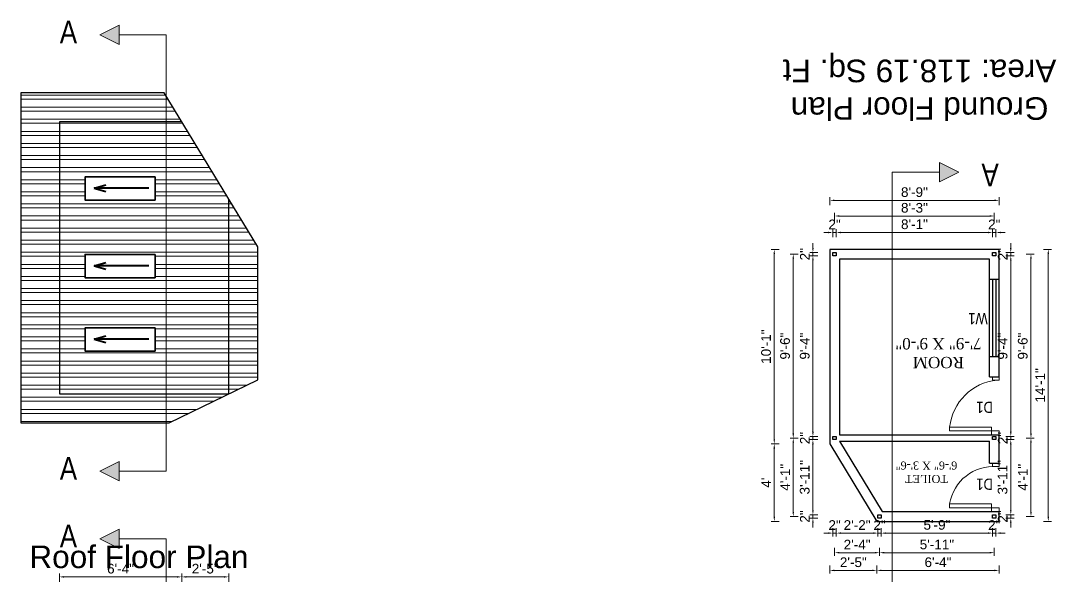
# Model space of a CAD drawing. Header units: inches. Extents: x 367408 to 422529, y -59171 to -41521.
# Drawn here: x 382763 to 383405, y -56038 to -55694 of the extents above; entities that cross this region are included whole.
import ezdxf

# ---------------------------------------------------------------- set-up
doc = ezdxf.new("R2010")
doc.units = ezdxf.units.IN
doc.header["$LTSCALE"] = 2
doc.header["$MEASUREMENT"] = 0
doc.header["$PDMODE"] = 34
doc.layers.get('0').update_dxf_attribs({"linetype": 'CONTINUOUS'})
doc.layers.get('DEFPOINTS').update_dxf_attribs({"color": 141, "linetype": 'CONTINUOUS'})
for name, color, linetype, lineweight in [('DIM_LINE', 173, 'CONTINUOUS', 20), ('dimension', 160, 'CONTINUOUS', 15), ('door', 20, 'CONTINUOUS', 35), ('OUTLINE', 1, 'CONTINUOUS', 25), ('steps', 253, 'CONTINUOUS', 20), ('WALL - A', 1, 'CONTINUOUS', 40)]:
    doc.layers.add(name, color=color, linetype=linetype, lineweight=lineweight)
doc.styles.add('Lettring Text', font='arial.ttf')
doc.styles.get("Standard").update_dxf_attribs({"font": 'ARIALN.TTF'})
doc.dimstyles.new('Copy of Standard', dxfattribs={"dimtxt": 6, "dimasz": 2.875, "dimexe": 2, "dimexo": 4, "dimgap": 2, "dimtad": 1, "dimdec": 0, "dimrnd": 1, "dimzin": 0, "dimdsep": 46, "dimlunit": 4, "dimtxsty": 'Lettring Text', "dimcen": 0.1, "dimclrd": 7, "dimclre": 7, "dimclrt": 7, "dimazin": 0, "dimtfac": 0.645, "dimtdec": 0, "dimtmove": 1, "dimatfit": 0, "dimfxl": 3, "dimfxlon": 1, "dimtfillclr": 256, "dimtolj": 1, "dimtzin": 0, "dimlwd": -1, "dimlwe": -1, "dimarcsym": 2})
pattern_1 = [(180, (618.525, 312.786), (-4e-16, -7.5), []), (180, (616.025, 315.286), (-4e-16, -7.5), [])]

# ---------------------------------------------------------------- blocks, each defined once
blk = doc.blocks.new('*D859')
at = {"layer": 'DEFPOINTS', "color": 0, "ltscale": 0.5, "transparency": 16777216}
for p in [(382786.7, -56038.65), (382786.7, -56069.13), (382862.51, -56069.13)]:
    blk.add_point(p, dxfattribs=at)
at = {"layer": 'steps', "color": 7, "ltscale": 0.5, "transparency": 16777216}
for p, q in [((382786.7, -56041.65), (382786.7, -56036.65)), ((382859.63, -56038.65), (382789.58, -56038.65)), ((382862.51, -56041.65), (382862.51, -56036.65))]:
    blk.add_line(p, q, dxfattribs=at)
for points in [[(382789.58, -56038.17), (382789.58, -56039.13), (382786.7, -56038.65)], [(382859.63, -56038.17), (382859.63, -56039.13), (382862.51, -56038.65)]]:
    blk.add_solid(points, dxfattribs=at)
at = {"layer": 'steps', "color": 7, "ltscale": 0.5, "transparency": 16777216, "insert": (382824.6, -56033.59), "char_height": 6, "attachment_point": 5, "style": 'Lettring Text'}
blk.add_mtext('\\A1;6\'-4"', dxfattribs=at)
blk = doc.blocks.new('*D847')
at = {"layer": 'DEFPOINTS', "color": 0, "ltscale": 0.5, "transparency": 16777216}
for p in [(382891.7, -56038.65), (382862.51, -56069.13), (382891.7, -56117.13)]:
    blk.add_point(p, dxfattribs=at)
at = {"layer": 'steps', "color": 7, "ltscale": 0.5, "transparency": 16777216}
for p, q in [((382862.51, -56041.65), (382862.51, -56036.65)), ((382865.38, -56038.65), (382888.83, -56038.65)), ((382891.7, -56041.65), (382891.7, -56036.65))]:
    blk.add_line(p, q, dxfattribs=at)
for points in [[(382865.38, -56038.17), (382865.38, -56039.13), (382862.51, -56038.65)], [(382888.83, -56038.17), (382888.83, -56039.13), (382891.7, -56038.65)]]:
    blk.add_solid(points, dxfattribs=at)
at = {"layer": 'steps', "color": 7, "ltscale": 0.5, "transparency": 16777216, "insert": (382877.1, -56033.59), "char_height": 6, "attachment_point": 5, "style": 'Lettring Text'}
blk.add_mtext('\\A1;2\'-5"', dxfattribs=at)
blk = doc.blocks.new('*D877')
at = {"layer": 'DEFPOINTS', "color": 0, "ltscale": 0.5, "transparency": 16777216}
for p in [(383365.34, -56002.18), (383367.34, -56002.18), (383365.34, -56011.49)]:
    blk.add_point(p, dxfattribs=at)
at = {"layer": 'steps', "color": 7, "ltscale": 0.5, "transparency": 16777216}
for p, q in [((383365.34, -56008.49), (383365.34, -56013.49)), ((383367.34, -56008.49), (383367.34, -56013.49)), ((383362.46, -56011.49), (383359.59, -56011.49)), ((383367.34, -56011.49), (383365.34, -56011.49)), ((383370.21, -56011.49), (383373.09, -56011.49))]:
    blk.add_line(p, q, dxfattribs=at)
for points in [[(383362.46, -56011.01), (383362.46, -56011.97), (383365.34, -56011.49)], [(383370.21, -56011.01), (383370.21, -56011.97), (383367.34, -56011.49)]]:
    blk.add_solid(points, dxfattribs=at)
at = {"layer": 'steps', "color": 7, "ltscale": 0.5, "transparency": 16777216, "insert": (383366.34, -56006.48), "char_height": 6, "attachment_point": 5, "style": 'Lettring Text'}
blk.add_mtext('\\A1;2"', dxfattribs=at)
blk = doc.blocks.new('*D878')
at = {"layer": 'DEFPOINTS', "color": 0, "ltscale": 0.5, "transparency": 16777216}
for p in [(383296.22, -56002.18), (383365.34, -56002.18), (383296.22, -56011.49)]:
    blk.add_point(p, dxfattribs=at)
at = {"layer": 'steps', "color": 7, "ltscale": 0.5, "transparency": 16777216}
for p, q in [((383296.22, -56008.49), (383296.22, -56013.49)), ((383365.34, -56008.49), (383365.34, -56013.49)), ((383362.46, -56011.49), (383299.09, -56011.49))]:
    blk.add_line(p, q, dxfattribs=at)
for points in [[(383299.09, -56011.01), (383299.09, -56011.97), (383296.22, -56011.49)], [(383362.46, -56011.01), (383362.46, -56011.97), (383365.34, -56011.49)]]:
    blk.add_solid(points, dxfattribs=at)
at = {"layer": 'steps', "color": 7, "ltscale": 0.5, "transparency": 16777216, "insert": (383330.78, -56006.42), "char_height": 6, "attachment_point": 5, "style": 'Lettring Text'}
blk.add_mtext('\\A1;5\'-9"', dxfattribs=at)
blk = doc.blocks.new('*D879')
at = {"layer": 'DEFPOINTS', "color": 0, "ltscale": 0.5, "transparency": 16777216}
for p in [(383294.22, -56002.18), (383296.22, -56002.18), (383294.22, -56011.49)]:
    blk.add_point(p, dxfattribs=at)
at = {"layer": 'steps', "color": 7, "ltscale": 0.5, "transparency": 16777216}
for p, q in [((383294.22, -56008.49), (383294.22, -56013.49)), ((383296.22, -56008.49), (383296.22, -56013.49)), ((383291.34, -56011.49), (383288.47, -56011.49)), ((383296.22, -56011.49), (383294.22, -56011.49)), ((383299.09, -56011.49), (383301.97, -56011.49))]:
    blk.add_line(p, q, dxfattribs=at)
for points in [[(383291.34, -56011.01), (383291.34, -56011.97), (383294.22, -56011.49)], [(383299.09, -56011.01), (383299.09, -56011.97), (383296.22, -56011.49)]]:
    blk.add_solid(points, dxfattribs=at)
at = {"layer": 'steps', "color": 7, "ltscale": 0.5, "transparency": 16777216, "insert": (383295.22, -56006.48), "char_height": 6, "attachment_point": 5, "style": 'Lettring Text'}
blk.add_mtext('\\A1;2"', dxfattribs=at)
blk = doc.blocks.new('*D880')
at = {"layer": 'DEFPOINTS', "color": 0, "ltscale": 0.5, "transparency": 16777216}
for p in [(383295.22, -56001.18), (383366.34, -56001.18), (383295.22, -56023.63)]:
    blk.add_point(p, dxfattribs=at)
at = {"layer": 'steps', "color": 7, "ltscale": 0.5, "transparency": 16777216}
for p, q in [((383295.22, -56020.63), (383295.22, -56025.63)), ((383366.34, -56020.63), (383366.34, -56025.63)), ((383363.46, -56023.63), (383298.09, -56023.63))]:
    blk.add_line(p, q, dxfattribs=at)
for points in [[(383298.09, -56023.15), (383298.09, -56024.11), (383295.22, -56023.63)], [(383363.46, -56023.15), (383363.46, -56024.11), (383366.34, -56023.63)]]:
    blk.add_solid(points, dxfattribs=at)
at = {"layer": 'steps', "color": 7, "ltscale": 0.5, "transparency": 16777216, "insert": (383330.78, -56018.57), "char_height": 6, "attachment_point": 5, "style": 'Lettring Text'}
blk.add_mtext('\\A1;5\'-11"', dxfattribs=at)
blk = doc.blocks.new('*D881')
at = {"layer": 'DEFPOINTS', "color": 0, "ltscale": 0.5, "transparency": 16777216}
for p in [(383293.53, -56004.18), (383369.34, -56004.18), (383369.34, -56034.65)]:
    blk.add_point(p, dxfattribs=at)
at = {"layer": 'steps', "color": 7, "ltscale": 0.5, "transparency": 16777216}
for p, q in [((383293.53, -56031.65), (383293.53, -56036.65)), ((383296.41, -56034.65), (383366.46, -56034.65)), ((383369.34, -56031.65), (383369.34, -56036.65))]:
    blk.add_line(p, q, dxfattribs=at)
for points in [[(383296.41, -56034.17), (383296.41, -56035.13), (383293.53, -56034.65)], [(383366.46, -56034.17), (383366.46, -56035.13), (383369.34, -56034.65)]]:
    blk.add_solid(points, dxfattribs=at)
at = {"layer": 'steps', "color": 7, "ltscale": 0.5, "transparency": 16777216, "insert": (383331.43, -56029.59), "char_height": 6, "attachment_point": 5, "style": 'Lettring Text'}
blk.add_mtext('\\A1;6\'-4"', dxfattribs=at)
blk = doc.blocks.new('*D882')
at = {"layer": 'DEFPOINTS', "color": 0, "ltscale": 0.5, "transparency": 16777216}
for p in [(383367.34, -56000.18), (383367.34, -56002.18), (383376.58, -56000.18)]:
    blk.add_point(p, dxfattribs=at)
at = {"layer": 'steps', "color": 7, "ltscale": 0.5, "transparency": 16777216}
for p, q in [((383376.58, -55997.3), (383376.58, -55994.43)), ((383373.58, -56000.18), (383378.58, -56000.18)), ((383373.58, -56002.18), (383378.58, -56002.18)), ((383376.58, -56002.18), (383376.58, -56000.18)), ((383376.58, -56005.05), (383376.58, -56007.93))]:
    blk.add_line(p, q, dxfattribs=at)
for points in [[(383376.1, -55997.3), (383377.06, -55997.3), (383376.58, -56000.18)], [(383376.1, -56005.05), (383377.06, -56005.05), (383376.58, -56002.18)]]:
    blk.add_solid(points, dxfattribs=at)
at = {"layer": 'steps', "color": 7, "ltscale": 0.5, "transparency": 16777216, "insert": (383371.57, -56001.18), "char_height": 6, "attachment_point": 5, "rotation": 90, "style": 'Lettring Text'}
blk.add_mtext('\\A1;2"', dxfattribs=at)
blk = doc.blocks.new('*D883')
at = {"layer": 'DEFPOINTS', "color": 0, "ltscale": 0.5, "transparency": 16777216}
for p in [(383367.34, -55953.5), (383376.58, -55953.5), (383367.34, -56000.18)]:
    blk.add_point(p, dxfattribs=at)
at = {"layer": 'steps', "color": 7, "ltscale": 0.5, "transparency": 16777216}
for p, q in [((383373.58, -55953.5), (383378.58, -55953.5)), ((383376.58, -55997.3), (383376.58, -55956.37)), ((383373.58, -56000.18), (383378.58, -56000.18))]:
    blk.add_line(p, q, dxfattribs=at)
for points in [[(383376.1, -55956.37), (383377.06, -55956.37), (383376.58, -55953.5)], [(383376.1, -55997.3), (383377.06, -55997.3), (383376.58, -56000.18)]]:
    blk.add_solid(points, dxfattribs=at)
at = {"layer": 'steps', "color": 7, "ltscale": 0.5, "transparency": 16777216, "insert": (383371.51, -55976.84), "char_height": 6, "attachment_point": 5, "rotation": 90, "style": 'Lettring Text'}
blk.add_mtext('\\A1;3\'-11"', dxfattribs=at)
blk = doc.blocks.new('*D884')
at = {"layer": 'DEFPOINTS', "color": 0, "ltscale": 0.5, "transparency": 16777216}
for p in [(383367.34, -55951.5), (383376.58, -55951.5), (383367.34, -55953.5)]:
    blk.add_point(p, dxfattribs=at)
at = {"layer": 'steps', "color": 7, "ltscale": 0.5, "transparency": 16777216}
for p, q in [((383373.58, -55951.5), (383378.58, -55951.5)), ((383376.58, -55948.62), (383376.58, -55945.75)), ((383376.58, -55953.5), (383376.58, -55951.5)), ((383373.58, -55953.5), (383378.58, -55953.5)), ((383376.58, -55956.37), (383376.58, -55959.25))]:
    blk.add_line(p, q, dxfattribs=at)
for points in [[(383376.1, -55948.62), (383377.06, -55948.62), (383376.58, -55951.5)], [(383376.1, -55956.37), (383377.06, -55956.37), (383376.58, -55953.5)]]:
    blk.add_solid(points, dxfattribs=at)
at = {"layer": 'steps', "color": 7, "ltscale": 0.5, "transparency": 16777216, "insert": (383371.57, -55952.5), "char_height": 6, "attachment_point": 5, "rotation": 90, "style": 'Lettring Text'}
blk.add_mtext('\\A1;2"', dxfattribs=at)
blk = doc.blocks.new('*D885')
at = {"layer": 'DEFPOINTS', "color": 0, "ltscale": 0.5, "transparency": 16777216}
for p in [(383367.34, -55839.42), (383376.58, -55839.42), (383367.34, -55951.5)]:
    blk.add_point(p, dxfattribs=at)
at = {"layer": 'steps', "color": 7, "ltscale": 0.5, "transparency": 16777216}
for p, q in [((383373.58, -55839.42), (383378.58, -55839.42)), ((383376.58, -55948.62), (383376.58, -55842.29)), ((383373.58, -55951.5), (383378.58, -55951.5))]:
    blk.add_line(p, q, dxfattribs=at)
for points in [[(383376.1, -55842.29), (383377.06, -55842.29), (383376.58, -55839.42)], [(383376.1, -55948.62), (383377.06, -55948.62), (383376.58, -55951.5)]]:
    blk.add_solid(points, dxfattribs=at)
at = {"layer": 'steps', "color": 7, "ltscale": 0.5, "transparency": 16777216, "insert": (383371.52, -55895.46), "char_height": 6, "attachment_point": 5, "rotation": 90, "style": 'Lettring Text'}
blk.add_mtext('\\A1;9\'-4"', dxfattribs=at)
blk = doc.blocks.new('*D886')
at = {"layer": 'DEFPOINTS', "color": 0, "ltscale": 0.5, "transparency": 16777216}
for p in [(383367.34, -55837.42), (383367.34, -55839.42), (383376.58, -55837.42)]:
    blk.add_point(p, dxfattribs=at)
at = {"layer": 'steps', "color": 7, "ltscale": 0.5, "transparency": 16777216}
for p, q in [((383376.58, -55834.54), (383376.58, -55831.67)), ((383373.58, -55837.42), (383378.58, -55837.42)), ((383373.58, -55839.42), (383378.58, -55839.42)), ((383376.58, -55839.42), (383376.58, -55837.42)), ((383376.58, -55842.29), (383376.58, -55845.17))]:
    blk.add_line(p, q, dxfattribs=at)
for points in [[(383376.1, -55834.54), (383377.06, -55834.54), (383376.58, -55837.42)], [(383376.1, -55842.29), (383377.06, -55842.29), (383376.58, -55839.42)]]:
    blk.add_solid(points, dxfattribs=at)
at = {"layer": 'steps', "color": 7, "ltscale": 0.5, "transparency": 16777216, "insert": (383371.57, -55838.42), "char_height": 6, "attachment_point": 5, "rotation": 90, "style": 'Lettring Text'}
blk.add_mtext('\\A1;2"', dxfattribs=at)
blk = doc.blocks.new('*D887')
at = {"layer": 'DEFPOINTS', "color": 0, "ltscale": 0.5, "transparency": 16777216}
for p in [(383366.34, -55838.42), (383366.34, -55952.5), (383389.09, -55952.5)]:
    blk.add_point(p, dxfattribs=at)
at = {"layer": 'steps', "color": 7, "ltscale": 0.5, "transparency": 16777216}
for p, q in [((383386.09, -55838.42), (383391.09, -55838.42)), ((383389.09, -55841.29), (383389.09, -55949.62)), ((383386.09, -55952.5), (383391.09, -55952.5))]:
    blk.add_line(p, q, dxfattribs=at)
for points in [[(383388.61, -55841.29), (383389.57, -55841.29), (383389.09, -55838.42)], [(383388.61, -55949.62), (383389.57, -55949.62), (383389.09, -55952.5)]]:
    blk.add_solid(points, dxfattribs=at)
at = {"layer": 'steps', "color": 7, "ltscale": 0.5, "transparency": 16777216, "insert": (383384.03, -55895.46), "char_height": 6, "attachment_point": 5, "rotation": 90, "style": 'Lettring Text'}
blk.add_mtext('\\A1;9\'-6"', dxfattribs=at)
blk = doc.blocks.new('*D888')
at = {"layer": 'DEFPOINTS', "color": 0, "ltscale": 0.5, "transparency": 16777216}
for p in [(383369.34, -55835.42), (383369.34, -56004.18), (383399.83, -56004.18)]:
    blk.add_point(p, dxfattribs=at)
at = {"layer": 'steps', "color": 7, "ltscale": 0.5, "transparency": 16777216}
for p, q in [((383396.83, -55835.42), (383401.83, -55835.42)), ((383399.83, -55838.29), (383399.83, -56001.3)), ((383396.83, -56004.18), (383401.83, -56004.18))]:
    blk.add_line(p, q, dxfattribs=at)
for points in [[(383399.35, -55838.29), (383400.31, -55838.29), (383399.83, -55835.42)], [(383399.35, -56001.3), (383400.31, -56001.3), (383399.83, -56004.18)]]:
    blk.add_solid(points, dxfattribs=at)
at = {"layer": 'steps', "color": 7, "ltscale": 0.5, "transparency": 16777216, "insert": (383394.82, -55919.8), "char_height": 6, "attachment_point": 5, "rotation": 90, "style": 'Lettring Text'}
blk.add_mtext('\\A1;14\'-1"', dxfattribs=at)
blk = doc.blocks.new('*D889')
at = {"layer": 'DEFPOINTS', "color": 0, "ltscale": 0.5, "transparency": 16777216}
for p in [(383366.34, -55952.5), (383366.34, -56001.18), (383389.09, -56001.18)]:
    blk.add_point(p, dxfattribs=at)
at = {"layer": 'steps', "color": 7, "ltscale": 0.5, "transparency": 16777216}
for p, q in [((383386.09, -55952.5), (383391.09, -55952.5)), ((383389.09, -55955.37), (383389.09, -55998.3)), ((383386.09, -56001.18), (383391.09, -56001.18))]:
    blk.add_line(p, q, dxfattribs=at)
for points in [[(383388.61, -55955.37), (383389.57, -55955.37), (383389.09, -55952.5)], [(383388.61, -55998.3), (383389.57, -55998.3), (383389.09, -56001.18)]]:
    blk.add_solid(points, dxfattribs=at)
at = {"layer": 'steps', "color": 7, "ltscale": 0.5, "transparency": 16777216, "insert": (383384.08, -55976.84), "char_height": 6, "attachment_point": 5, "rotation": 90, "style": 'Lettring Text'}
blk.add_mtext('\\A1;4\'-1"', dxfattribs=at)
blk = doc.blocks.new('*D890')
at = {"layer": 'DEFPOINTS', "color": 0, "ltscale": 0.5, "transparency": 16777216}
for p in [(383365.34, -55824.94), (383365.34, -55837.42), (383367.34, -55837.42)]:
    blk.add_point(p, dxfattribs=at)
at = {"layer": 'steps', "color": 7, "ltscale": 0.5, "transparency": 16777216}
for p, q in [((383365.34, -55827.94), (383365.34, -55822.94)), ((383367.34, -55827.94), (383367.34, -55822.94)), ((383362.46, -55824.94), (383359.59, -55824.94)), ((383367.34, -55824.94), (383365.34, -55824.94)), ((383370.21, -55824.94), (383373.09, -55824.94))]:
    blk.add_line(p, q, dxfattribs=at)
for points in [[(383362.46, -55824.47), (383362.46, -55825.42), (383365.34, -55824.94)], [(383370.21, -55824.47), (383370.21, -55825.42), (383367.34, -55824.94)]]:
    blk.add_solid(points, dxfattribs=at)
at = {"layer": 'steps', "color": 7, "ltscale": 0.5, "transparency": 16777216, "insert": (383366.34, -55819.93), "char_height": 6, "attachment_point": 5, "style": 'Lettring Text'}
blk.add_mtext('\\A1;2"', dxfattribs=at)
blk = doc.blocks.new('*D891')
at = {"layer": 'DEFPOINTS', "color": 0, "ltscale": 0.5, "transparency": 16777216}
for p in [(383268.34, -55824.94), (383268.34, -55837.42), (383365.34, -55837.42)]:
    blk.add_point(p, dxfattribs=at)
at = {"layer": 'steps', "color": 7, "ltscale": 0.5, "transparency": 16777216}
for p, q in [((383268.34, -55827.94), (383268.34, -55822.94)), ((383365.34, -55827.94), (383365.34, -55822.94)), ((383362.46, -55824.94), (383271.21, -55824.94))]:
    blk.add_line(p, q, dxfattribs=at)
for points in [[(383271.21, -55824.47), (383271.21, -55825.42), (383268.34, -55824.94)], [(383362.46, -55824.47), (383362.46, -55825.42), (383365.34, -55824.94)]]:
    blk.add_solid(points, dxfattribs=at)
at = {"layer": 'steps', "color": 7, "ltscale": 0.5, "transparency": 16777216, "insert": (383316.84, -55819.88), "char_height": 6, "attachment_point": 5, "style": 'Lettring Text'}
blk.add_mtext('\\A1;8\'-1"', dxfattribs=at)
blk = doc.blocks.new('*D892')
at = {"layer": 'DEFPOINTS', "color": 0, "ltscale": 0.5, "transparency": 16777216}
for p in [(383266.34, -55824.94), (383266.34, -55837.42), (383268.34, -55837.42)]:
    blk.add_point(p, dxfattribs=at)
at = {"layer": 'steps', "color": 7, "ltscale": 0.5, "transparency": 16777216}
for p, q in [((383266.34, -55827.94), (383266.34, -55822.94)), ((383268.34, -55827.94), (383268.34, -55822.94)), ((383263.46, -55824.94), (383260.59, -55824.94)), ((383268.34, -55824.94), (383266.34, -55824.94)), ((383271.21, -55824.94), (383274.09, -55824.94))]:
    blk.add_line(p, q, dxfattribs=at)
for points in [[(383263.46, -55824.47), (383263.46, -55825.42), (383266.34, -55824.94)], [(383271.21, -55824.47), (383271.21, -55825.42), (383268.34, -55824.94)]]:
    blk.add_solid(points, dxfattribs=at)
at = {"layer": 'steps', "color": 7, "ltscale": 0.5, "transparency": 16777216, "insert": (383267.34, -55819.93), "char_height": 6, "attachment_point": 5, "style": 'Lettring Text'}
blk.add_mtext('\\A1;2"', dxfattribs=at)
blk = doc.blocks.new('*D893')
at = {"layer": 'DEFPOINTS', "color": 0, "ltscale": 0.5, "transparency": 16777216}
for p in [(383267.34, -55814.72), (383267.34, -55838.42), (383366.34, -55838.42)]:
    blk.add_point(p, dxfattribs=at)
at = {"layer": 'steps', "color": 7, "ltscale": 0.5, "transparency": 16777216}
for p, q in [((383267.34, -55817.72), (383267.34, -55812.72)), ((383363.46, -55814.72), (383270.21, -55814.72)), ((383366.34, -55817.72), (383366.34, -55812.72))]:
    blk.add_line(p, q, dxfattribs=at)
for points in [[(383270.21, -55814.24), (383270.21, -55815.2), (383267.34, -55814.72)], [(383363.46, -55814.24), (383363.46, -55815.2), (383366.34, -55814.72)]]:
    blk.add_solid(points, dxfattribs=at)
at = {"layer": 'steps', "color": 7, "ltscale": 0.5, "transparency": 16777216, "insert": (383316.84, -55809.66), "char_height": 6, "attachment_point": 5, "style": 'Lettring Text'}
blk.add_mtext('\\A1;8\'-3"', dxfattribs=at)
blk = doc.blocks.new('*D894')
at = {"layer": 'DEFPOINTS', "color": 0, "ltscale": 0.5, "transparency": 16777216}
for p in [(383264.34, -55805), (383264.34, -55835.42), (383369.34, -55835.42)]:
    blk.add_point(p, dxfattribs=at)
at = {"layer": 'steps', "color": 7, "ltscale": 0.5, "transparency": 16777216}
for p, q in [((383264.34, -55808), (383264.34, -55803)), ((383369.34, -55808), (383369.34, -55803)), ((383366.46, -55805), (383267.21, -55805))]:
    blk.add_line(p, q, dxfattribs=at)
for points in [[(383267.21, -55804.53), (383267.21, -55805.48), (383264.34, -55805)], [(383366.46, -55804.53), (383366.46, -55805.48), (383369.34, -55805)]]:
    blk.add_solid(points, dxfattribs=at)
at = {"layer": 'steps', "color": 7, "ltscale": 0.5, "transparency": 16777216, "insert": (383316.84, -55799.94), "char_height": 6, "attachment_point": 5, "style": 'Lettring Text'}
blk.add_mtext('\\A1;8\'-9"', dxfattribs=at)
blk = doc.blocks.new('*D895')
at = {"layer": 'DEFPOINTS', "color": 0, "ltscale": 0.5, "transparency": 16777216}
for p in [(383253.89, -55839.42), (383266.34, -55837.42), (383266.34, -55839.42)]:
    blk.add_point(p, dxfattribs=at)
at = {"layer": 'steps', "color": 7, "ltscale": 0.5, "transparency": 16777216}
for p, q in [((383253.89, -55834.54), (383253.89, -55831.67)), ((383256.89, -55837.42), (383251.89, -55837.42)), ((383256.89, -55839.42), (383251.89, -55839.42)), ((383253.89, -55837.42), (383253.89, -55839.42)), ((383253.89, -55842.29), (383253.89, -55845.17))]:
    blk.add_line(p, q, dxfattribs=at)
for points in [[(383253.41, -55834.54), (383254.37, -55834.54), (383253.89, -55837.42)], [(383253.41, -55842.29), (383254.37, -55842.29), (383253.89, -55839.42)]]:
    blk.add_solid(points, dxfattribs=at)
at = {"layer": 'steps', "color": 7, "ltscale": 0.5, "transparency": 16777216, "insert": (383248.88, -55838.42), "char_height": 6, "attachment_point": 5, "rotation": 90, "style": 'Lettring Text'}
blk.add_mtext('\\A1;2"', dxfattribs=at)
blk = doc.blocks.new('*D896')
at = {"layer": 'DEFPOINTS', "color": 0, "ltscale": 0.5, "transparency": 16777216}
for p in [(383266.34, -55839.42), (383253.89, -55951.5), (383266.34, -55951.5)]:
    blk.add_point(p, dxfattribs=at)
at = {"layer": 'steps', "color": 7, "ltscale": 0.5, "transparency": 16777216}
for p, q in [((383256.89, -55839.42), (383251.89, -55839.42)), ((383253.89, -55842.29), (383253.89, -55948.62)), ((383256.89, -55951.5), (383251.89, -55951.5))]:
    blk.add_line(p, q, dxfattribs=at)
for points in [[(383253.41, -55842.29), (383254.37, -55842.29), (383253.89, -55839.42)], [(383253.41, -55948.62), (383254.37, -55948.62), (383253.89, -55951.5)]]:
    blk.add_solid(points, dxfattribs=at)
at = {"layer": 'steps', "color": 7, "ltscale": 0.5, "transparency": 16777216, "insert": (383248.83, -55895.46), "char_height": 6, "attachment_point": 5, "rotation": 90, "style": 'Lettring Text'}
blk.add_mtext('\\A1;9\'-4"', dxfattribs=at)
blk = doc.blocks.new('*D897')
at = {"layer": 'DEFPOINTS', "color": 0, "ltscale": 0.5, "transparency": 16777216}
for p in [(383266.34, -55951.5), (383253.89, -55953.5), (383266.34, -55953.5)]:
    blk.add_point(p, dxfattribs=at)
at = {"layer": 'steps', "color": 7, "ltscale": 0.5, "transparency": 16777216}
for p, q in [((383256.89, -55951.5), (383251.89, -55951.5)), ((383253.89, -55948.62), (383253.89, -55945.75)), ((383253.89, -55951.5), (383253.89, -55953.5)), ((383256.89, -55953.5), (383251.89, -55953.5)), ((383253.89, -55956.37), (383253.89, -55959.25))]:
    blk.add_line(p, q, dxfattribs=at)
for points in [[(383253.41, -55948.62), (383254.37, -55948.62), (383253.89, -55951.5)], [(383253.41, -55956.37), (383254.37, -55956.37), (383253.89, -55953.5)]]:
    blk.add_solid(points, dxfattribs=at)
at = {"layer": 'steps', "color": 7, "ltscale": 0.5, "transparency": 16777216, "insert": (383248.88, -55952.5), "char_height": 6, "attachment_point": 5, "rotation": 90, "style": 'Lettring Text'}
blk.add_mtext('\\A1;2"', dxfattribs=at)
blk = doc.blocks.new('*D898')
at = {"layer": 'DEFPOINTS', "color": 0, "ltscale": 0.5, "transparency": 16777216}
for p in [(383267.34, -55838.42), (383241.7, -55952.5), (383267.34, -55952.5)]:
    blk.add_point(p, dxfattribs=at)
at = {"layer": 'steps', "color": 7, "ltscale": 0.5, "transparency": 16777216}
for p, q in [((383244.7, -55838.42), (383239.7, -55838.42)), ((383241.7, -55841.29), (383241.7, -55949.62)), ((383244.7, -55952.5), (383239.7, -55952.5))]:
    blk.add_line(p, q, dxfattribs=at)
for points in [[(383241.22, -55841.29), (383242.18, -55841.29), (383241.7, -55838.42)], [(383241.22, -55949.62), (383242.18, -55949.62), (383241.7, -55952.5)]]:
    blk.add_solid(points, dxfattribs=at)
at = {"layer": 'steps', "color": 7, "ltscale": 0.5, "transparency": 16777216, "insert": (383236.64, -55895.46), "char_height": 6, "attachment_point": 5, "rotation": 90, "style": 'Lettring Text'}
blk.add_mtext('\\A1;9\'-6"', dxfattribs=at)
blk = doc.blocks.new('*D899')
at = {"layer": 'DEFPOINTS', "color": 0, "ltscale": 0.5, "transparency": 16777216}
for p in [(383264.34, -55835.42), (383229.92, -55956.18), (383264.34, -55956.18)]:
    blk.add_point(p, dxfattribs=at)
at = {"layer": 'steps', "color": 7, "ltscale": 0.5, "transparency": 16777216}
for p, q in [((383232.92, -55835.42), (383227.92, -55835.42)), ((383229.92, -55838.29), (383229.92, -55953.3)), ((383232.92, -55956.18), (383227.92, -55956.18))]:
    blk.add_line(p, q, dxfattribs=at)
for points in [[(383229.44, -55838.29), (383230.4, -55838.29), (383229.92, -55835.42)], [(383229.44, -55953.3), (383230.4, -55953.3), (383229.92, -55956.18)]]:
    blk.add_solid(points, dxfattribs=at)
at = {"layer": 'steps', "color": 7, "ltscale": 0.5, "transparency": 16777216, "insert": (383224.86, -55895.8), "char_height": 6, "attachment_point": 5, "rotation": 90, "style": 'Lettring Text'}
blk.add_mtext('\\A1;10\'-1"', dxfattribs=at)
blk = doc.blocks.new('*D900')
at = {"layer": 'DEFPOINTS', "color": 0, "ltscale": 0.5, "transparency": 16777216}
for p in [(383266.34, -55953.5), (383253.89, -56000.18), (383294.22, -56000.18)]:
    blk.add_point(p, dxfattribs=at)
at = {"layer": 'steps', "color": 7, "ltscale": 0.5, "transparency": 16777216}
for p, q in [((383256.89, -55953.5), (383251.89, -55953.5)), ((383253.89, -55956.37), (383253.89, -55997.3)), ((383256.89, -56000.18), (383251.89, -56000.18))]:
    blk.add_line(p, q, dxfattribs=at)
for points in [[(383253.41, -55956.37), (383254.37, -55956.37), (383253.89, -55953.5)], [(383253.41, -55997.3), (383254.37, -55997.3), (383253.89, -56000.18)]]:
    blk.add_solid(points, dxfattribs=at)
at = {"layer": 'steps', "color": 7, "ltscale": 0.5, "transparency": 16777216, "insert": (383248.83, -55976.84), "char_height": 6, "attachment_point": 5, "rotation": 90, "style": 'Lettring Text'}
blk.add_mtext('\\A1;3\'-11"', dxfattribs=at)
blk = doc.blocks.new('*D901')
at = {"layer": 'DEFPOINTS', "color": 0, "ltscale": 0.5, "transparency": 16777216}
for p in [(383253.89, -56002.18), (383294.22, -56000.18), (383294.22, -56002.18)]:
    blk.add_point(p, dxfattribs=at)
at = {"layer": 'steps', "color": 7, "ltscale": 0.5, "transparency": 16777216}
for p, q in [((383253.89, -55997.3), (383253.89, -55994.43)), ((383256.89, -56000.18), (383251.89, -56000.18)), ((383256.89, -56002.18), (383251.89, -56002.18)), ((383253.89, -56000.18), (383253.89, -56002.18)), ((383253.89, -56005.05), (383253.89, -56007.93))]:
    blk.add_line(p, q, dxfattribs=at)
for points in [[(383253.41, -55997.3), (383254.37, -55997.3), (383253.89, -56000.18)], [(383253.41, -56005.05), (383254.37, -56005.05), (383253.89, -56002.18)]]:
    blk.add_solid(points, dxfattribs=at)
at = {"layer": 'steps', "color": 7, "ltscale": 0.5, "transparency": 16777216, "insert": (383248.88, -56001.18), "char_height": 6, "attachment_point": 5, "rotation": 90, "style": 'Lettring Text'}
blk.add_mtext('\\A1;2"', dxfattribs=at)
blk = doc.blocks.new('*D902')
at = {"layer": 'DEFPOINTS', "color": 0, "ltscale": 0.5, "transparency": 16777216}
for p in [(383267.34, -55952.5), (383241.7, -56001.18), (383295.22, -56001.18)]:
    blk.add_point(p, dxfattribs=at)
at = {"layer": 'steps', "color": 7, "ltscale": 0.5, "transparency": 16777216}
for p, q in [((383244.7, -55952.5), (383239.7, -55952.5)), ((383241.7, -55955.37), (383241.7, -55998.3)), ((383244.7, -56001.18), (383239.7, -56001.18))]:
    blk.add_line(p, q, dxfattribs=at)
for points in [[(383241.22, -55955.37), (383242.18, -55955.37), (383241.7, -55952.5)], [(383241.22, -55998.3), (383242.18, -55998.3), (383241.7, -56001.18)]]:
    blk.add_solid(points, dxfattribs=at)
at = {"layer": 'steps', "color": 7, "ltscale": 0.5, "transparency": 16777216, "insert": (383236.69, -55976.84), "char_height": 6, "attachment_point": 5, "rotation": 90, "style": 'Lettring Text'}
blk.add_mtext('\\A1;4\'-1"', dxfattribs=at)
blk = doc.blocks.new('*D903')
at = {"layer": 'DEFPOINTS', "color": 0, "ltscale": 0.5, "transparency": 16777216}
for p in [(383264.34, -55956.18), (383229.92, -56004.18), (383293.53, -56004.18)]:
    blk.add_point(p, dxfattribs=at)
at = {"layer": 'steps', "color": 7, "ltscale": 0.5, "transparency": 16777216}
for p, q in [((383232.92, -55956.18), (383227.92, -55956.18)), ((383229.92, -55959.05), (383229.92, -56001.3)), ((383232.92, -56004.18), (383227.92, -56004.18))]:
    blk.add_line(p, q, dxfattribs=at)
for points in [[(383229.44, -55959.05), (383230.4, -55959.05), (383229.92, -55956.18)], [(383229.44, -56001.3), (383230.4, -56001.3), (383229.92, -56004.18)]]:
    blk.add_solid(points, dxfattribs=at)
at = {"layer": 'steps', "color": 7, "ltscale": 0.5, "transparency": 16777216, "insert": (383224.92, -55980.18), "char_height": 6, "attachment_point": 5, "rotation": 90, "style": 'Lettring Text'}
blk.add_mtext("\\A1;4'", dxfattribs=at)
blk = doc.blocks.new('*D904')
at = {"layer": 'DEFPOINTS', "color": 0, "ltscale": 0.5, "transparency": 16777216}
for p in [(383268.34, -55953.5), (383294.22, -56002.18), (383268.34, -56011.49)]:
    blk.add_point(p, dxfattribs=at)
at = {"layer": 'steps', "color": 7, "ltscale": 0.5, "transparency": 16777216}
for p, q in [((383268.34, -56008.49), (383268.34, -56013.49)), ((383294.22, -56008.49), (383294.22, -56013.49)), ((383291.34, -56011.49), (383271.21, -56011.49))]:
    blk.add_line(p, q, dxfattribs=at)
for points in [[(383271.21, -56011.01), (383271.21, -56011.97), (383268.34, -56011.49)], [(383291.34, -56011.01), (383291.34, -56011.97), (383294.22, -56011.49)]]:
    blk.add_solid(points, dxfattribs=at)
at = {"layer": 'steps', "color": 7, "ltscale": 0.5, "transparency": 16777216, "insert": (383281.28, -56006.48), "char_height": 6, "attachment_point": 5, "style": 'Lettring Text'}
blk.add_mtext('\\A1;2\'-2"', dxfattribs=at)
blk = doc.blocks.new('*D905')
at = {"layer": 'DEFPOINTS', "color": 0, "ltscale": 0.5, "transparency": 16777216}
for p in [(383266.34, -55953.5), (383268.34, -55953.5), (383266.34, -56011.49)]:
    blk.add_point(p, dxfattribs=at)
at = {"layer": 'steps', "color": 7, "ltscale": 0.5, "transparency": 16777216}
for p, q in [((383266.34, -56008.49), (383266.34, -56013.49)), ((383268.34, -56008.49), (383268.34, -56013.49)), ((383263.46, -56011.49), (383260.59, -56011.49)), ((383268.34, -56011.49), (383266.34, -56011.49)), ((383271.21, -56011.49), (383274.09, -56011.49))]:
    blk.add_line(p, q, dxfattribs=at)
for points in [[(383263.46, -56011.01), (383263.46, -56011.97), (383266.34, -56011.49)], [(383271.21, -56011.01), (383271.21, -56011.97), (383268.34, -56011.49)]]:
    blk.add_solid(points, dxfattribs=at)
at = {"layer": 'steps', "color": 7, "ltscale": 0.5, "transparency": 16777216, "insert": (383267.34, -56006.48), "char_height": 6, "attachment_point": 5, "style": 'Lettring Text'}
blk.add_mtext('\\A1;2"', dxfattribs=at)
blk = doc.blocks.new('*D906')
at = {"layer": 'DEFPOINTS', "color": 0, "ltscale": 0.5, "transparency": 16777216}
for p in [(383267.34, -55952.5), (383295.22, -56001.18), (383267.34, -56023.63)]:
    blk.add_point(p, dxfattribs=at)
at = {"layer": 'steps', "color": 7, "ltscale": 0.5, "transparency": 16777216}
for p, q in [((383267.34, -56020.63), (383267.34, -56025.63)), ((383295.22, -56020.63), (383295.22, -56025.63)), ((383292.34, -56023.63), (383270.21, -56023.63))]:
    blk.add_line(p, q, dxfattribs=at)
for points in [[(383270.21, -56023.15), (383270.21, -56024.11), (383267.34, -56023.63)], [(383292.34, -56023.15), (383292.34, -56024.11), (383295.22, -56023.63)]]:
    blk.add_solid(points, dxfattribs=at)
at = {"layer": 'steps', "color": 7, "ltscale": 0.5, "transparency": 16777216, "insert": (383281.28, -56018.62), "char_height": 6, "attachment_point": 5, "style": 'Lettring Text'}
blk.add_mtext('\\A1;2\'-4"', dxfattribs=at)
blk = doc.blocks.new('*D907')
at = {"layer": 'DEFPOINTS', "color": 0, "ltscale": 0.5, "transparency": 16777216}
for p in [(383264.34, -55956.18), (383293.53, -56004.18), (383264.34, -56034.65)]:
    blk.add_point(p, dxfattribs=at)
at = {"layer": 'steps', "color": 7, "ltscale": 0.5, "transparency": 16777216}
for p, q in [((383264.34, -56031.65), (383264.34, -56036.65)), ((383290.66, -56034.65), (383267.21, -56034.65)), ((383293.53, -56031.65), (383293.53, -56036.65))]:
    blk.add_line(p, q, dxfattribs=at)
for points in [[(383267.21, -56034.17), (383267.21, -56035.13), (383264.34, -56034.65)], [(383290.66, -56034.17), (383290.66, -56035.13), (383293.53, -56034.65)]]:
    blk.add_solid(points, dxfattribs=at)
at = {"layer": 'steps', "color": 7, "ltscale": 0.5, "transparency": 16777216, "insert": (383278.93, -56029.59), "char_height": 6, "attachment_point": 5, "style": 'Lettring Text'}
blk.add_mtext('\\A1;2\'-5"', dxfattribs=at)

msp = doc.modelspace()

# ---------------------------------------------------------------- hatches: boundary and pattern name
at = {"linetype": 'ByBlock', "lineweight": 5}
for points in [[(382811.74, -55702.34), (382823.74, -55708.34), (382823.74, -55696.34)], [(383344.3, -55787.42), (383332.3, -55781.42), (383332.3, -55793.42)], [(382811.74, -55973.1), (382823.74, -55979.1), (382823.74, -55967.1)], [(382811.74, -56015.13), (382823.74, -56021.13), (382823.74, -56009.13)]]:
    msp.add_hatch(color=7, dxfattribs=at).paths.add_polyline_path(points)
at = {"layer": 'DIM_LINE'}
h = msp.add_hatch(dxfattribs=at)
h.set_pattern_fill('ANSI32', color=256, scale=20, angle=135)
h.set_pattern_definition(pattern_1)
h.paths.add_polyline_path([(382852.91, -55740.56), (382851.56, -55738.34), (382762.7, -55738.34), (382762.7, -55943.1), (382852.91, -55943.1), (382852.91, -55925.1), (382786.7, -55925.1), (382786.7, -55756.34), (382852.91, -55756.34)])
h = msp.add_hatch(dxfattribs=at)
h.set_pattern_fill('ANSI32', color=256, scale=20, angle=135)
h.set_pattern_definition(pattern_1)
h.paths.add_polyline_path([(382852.91, -55756.34), (382862.51, -55756.34), (382852.91, -55740.56)])
h = msp.add_hatch(dxfattribs=at)
h.set_pattern_fill('ANSI32', color=256, scale=20, angle=135)
h.set_pattern_definition(pattern_1)
h.paths.add_polyline_path([(382852.91, -55756.34), (382786.7, -55756.34), (382786.7, -55925.1), (382852.91, -55925.1)])
h.paths.add_polyline_path([(382845.98, -55790.42), (382845.98, -55804.87), (382802.66, -55804.87), (382802.66, -55790.42)], flags=16)
h.paths.add_polyline_path([(382845.98, -55838.58), (382845.98, -55853.04), (382802.66, -55853.04), (382802.66, -55838.58)], flags=16)
h.paths.add_polyline_path([(382845.98, -55884.12), (382845.98, -55898.57), (382802.66, -55898.57), (382802.66, -55884.12)], flags=16)
h = msp.add_hatch(dxfattribs=at)
h.set_pattern_fill('ANSI32', color=256, scale=20, angle=135)
h.set_pattern_definition(pattern_1)
h.paths.add_polyline_path([(382852.91, -55925.1), (382891.7, -55925.1), (382891.7, -55804.34), (382862.51, -55756.34), (382852.91, -55756.34)])
h = msp.add_hatch(dxfattribs=at)
h.set_pattern_fill('ANSI32', color=256, scale=20, angle=135)
h.set_pattern_definition(pattern_1)
h.paths.add_polyline_path([(382909.7, -55833.93), (382891.7, -55804.34), (382891.7, -55925.1), (382909.7, -55916.33)])
h = msp.add_hatch(dxfattribs=at)
h.set_pattern_fill('ANSI32', color=256, scale=20, angle=135)
h.set_pattern_definition(pattern_1)
h.paths.add_polyline_path([(382891.7, -55925.1), (382852.91, -55925.1), (382852.91, -55943.1), (382854.78, -55943.1)])

# ---------------------------------------------------------------- linework, layer by layer
at = {"color": 7, "linetype": 'ByBlock', "lineweight": 5}
for p, q in [((382811.74, -55702.34), (382823.74, -55696.34)), ((382823.74, -55708.34), (382823.74, -55696.34)), ((382823.74, -55708.34), (382811.74, -55702.34)), ((382852.91, -55702.34), (382823.74, -55702.34)), ((382852.91, -55973.1), (382852.91, -55702.34)), ((383332.3, -55781.42), (383332.3, -55793.42)), ((383332.3, -55781.42), (383344.3, -55787.42)), ((383303.13, -55787.42), (383303.13, -56058.18)), ((383303.13, -55787.42), (383332.3, -55787.42)), ((383344.3, -55787.42), (383332.3, -55793.42)), ((382811.74, -55973.1), (382823.74, -55967.1)), ((382823.74, -55979.1), (382823.74, -55967.1)), ((382823.74, -55979.1), (382811.74, -55973.1)), ((382852.91, -55973.1), (382823.74, -55973.1)), ((382811.74, -56015.13), (382823.74, -56009.13)), ((382823.74, -56021.13), (382823.74, -56009.13)), ((382823.74, -56021.13), (382811.74, -56015.13)), ((382852.91, -56015.13), (382823.74, -56015.13)), ((382852.91, -56285.89), (382852.91, -56015.13))]:
    msp.add_line(p, q, dxfattribs=at)
at = {"ltscale": 0.5}
for p, q in [((382851.56, -55738.34), (382762.7, -55738.34)), ((382762.7, -55738.34), (382762.7, -55943.1)), ((382786.7, -55756.34), (382786.7, -55925.1)), ((382862.51, -55756.34), (382786.7, -55756.34)), ((382891.7, -55925.1), (382891.7, -55804.34)), ((383363.34, -55841.42), (383270.34, -55841.42)), ((383270.34, -55841.42), (383270.34, -55950.5)), ((383363.34, -55914.5), (383363.34, -55841.42)), ((383363.34, -55853.96), (383369.34, -55853.96)), ((383365.34, -55853.96), (383365.34, -55901.96)), ((383367.34, -55853.96), (383367.34, -55901.96)), ((383363.34, -55901.96), (383369.34, -55901.96)), ((382854.78, -55943.1), (382909.7, -55916.33)), ((383363.34, -55914.5), (383369.34, -55914.5)), ((382786.7, -55925.1), (382891.7, -55925.1)), ((382762.7, -55943.1), (382854.78, -55943.1)), ((383270.34, -55950.5), (383369.34, -55950.5)), ((383270.34, -55954.5), (383296.9, -55998.18)), ((383270.34, -55954.5), (383363.34, -55954.5)), ((383363.34, -55968.18), (383363.34, -55954.5)), ((383363.34, -55968.18), (383369.34, -55968.18)), ((383296.9, -55998.18), (383363.34, -55998.18)), ((383363.34, -55998.18), (383369.34, -55998.18))]:
    msp.add_line(p, q, dxfattribs=at)
for points in [[(382909.7, -55916.33), (382909.7, -55833.93), (382851.56, -55738.34)], [(383369.34, -55914.5), (383369.34, -55835.42), (383264.34, -55835.42), (383264.34, -55956.18), (383293.53, -56004.18), (383369.34, -56004.18), (383369.34, -55998.18)], [(383369.34, -55968.18), (383369.34, -55950.5)]]:
    msp.add_lwpolyline(points, dxfattribs=at)
at = {"layer": 'DIM_LINE'}
for points in [[(382802.66, -55790.42), (382802.66, -55804.87), (382845.98, -55804.87), (382845.98, -55790.42)], [(382802.66, -55838.58), (382802.66, -55853.04), (382845.98, -55853.04), (382845.98, -55838.58)], [(382802.66, -55884.12), (382802.66, -55898.57), (382845.98, -55898.57), (382845.98, -55884.12)]]:
    msp.add_lwpolyline(points, close=True, dxfattribs=at)
at = {"layer": 'dimension', "ltscale": 7}
for p, q in [((383365.34, -55916.5), (383365.34, -55914.5)), ((383369.34, -55914.5), (383365.34, -55914.5)), ((383369.34, -55916.5), (383365.34, -55916.5)), ((383369.34, -55916.5), (383369.34, -55914.5)), ((383364.54, -55945.7), (383338.66, -55945.7)), ((383338.66, -55948.1), (383338.66, -55945.7)), ((383364.54, -55948.1), (383338.66, -55948.1)), ((383364.54, -55948.1), (383364.54, -55945.7)), ((383364.54, -55950.5), (383364.54, -55948.1)), ((383364.54, -55948.1), (383369.34, -55948.1)), ((383369.34, -55950.5), (383364.54, -55950.5)), ((383369.34, -55948.1), (383369.34, -55950.5)), ((383365.34, -55970.18), (383365.34, -55968.18)), ((383369.34, -55968.18), (383365.34, -55968.18)), ((383369.34, -55970.18), (383365.34, -55970.18)), ((383369.34, -55970.18), (383369.34, -55968.18)), ((383364.54, -55993.38), (383338.66, -55993.38)), ((383338.66, -55995.78), (383338.66, -55993.38)), ((383364.54, -55995.78), (383338.66, -55995.78)), ((383364.54, -55995.78), (383364.54, -55993.38)), ((383364.54, -55998.18), (383364.54, -55995.78)), ((383364.54, -55995.78), (383369.34, -55995.78)), ((383369.34, -55995.78), (383369.34, -55998.18)), ((383369.34, -55998.18), (383364.54, -55998.18))]:
    msp.add_line(p, q, dxfattribs=at)
for centre, radius, start, end in [((383371.51, -55949.37), 33.06, 95.99866, 173.61727), ((383365.98, -55997.77), 27.67, 85.69556, 170.86632)]:
    msp.add_arc(centre, radius, start, end, dxfattribs=at)
at = {"layer": 'door', "ltscale": 0.5}
for points in [[(382845.98, -55790.42), (382845.98, -55804.87), (382802.66, -55804.87), (382802.66, -55790.42)], [(382845.98, -55838.58), (382845.98, -55853.04), (382802.66, -55853.04), (382802.66, -55838.58)], [(382845.98, -55884.12), (382845.98, -55898.57), (382802.66, -55898.57), (382802.66, -55884.12)]]:
    msp.add_lwpolyline(points, close=True, dxfattribs=at)
at = {"layer": 'OUTLINE'}
for points in [[(383268.34, -55839.42), (383266.34, -55839.42), (383266.34, -55837.42), (383268.34, -55837.42)], [(383367.34, -55839.42), (383365.34, -55839.42), (383365.34, -55837.42), (383367.34, -55837.42)], [(383268.34, -55953.5), (383266.34, -55953.5), (383266.34, -55951.5), (383268.34, -55951.5)], [(383367.34, -55953.5), (383365.34, -55953.5), (383365.34, -55951.5), (383367.34, -55951.5)], [(383296.22, -56002.18), (383294.22, -56002.18), (383294.22, -56000.18), (383296.22, -56000.18)], [(383367.34, -56002.18), (383365.34, -56002.18), (383365.34, -56000.18), (383367.34, -56000.18)]]:
    msp.add_lwpolyline(points, close=True, dxfattribs=at)
at = {"layer": 'WALL - A'}
for p, q in [((382808.24, -55797.45), (382815.54, -55795.33)), ((382842.22, -55797.45), (382808.24, -55797.45)), ((382808.24, -55797.45), (382815.54, -55799.58)), ((382808.24, -55845.62), (382815.54, -55843.49)), ((382842.22, -55845.62), (382808.24, -55845.62)), ((382808.24, -55845.62), (382815.54, -55847.74)), ((382808.24, -55891.15), (382815.54, -55889.02)), ((382842.22, -55891.15), (382808.24, -55891.15)), ((382808.24, -55891.15), (382815.54, -55893.27))]:
    msp.add_line(p, q, dxfattribs=at)

# ---------------------------------------------------------------- texts
at = {"color": 7, "linetype": 'ByBlock', "lineweight": 5, "char_height": 14}
for s, insert, width, attachment_point in [('A', (382797.64, -55707.52), 26.5803, 9), ('A', (382797.64, -55978.29), 26.5803, 9), ('A', (382797.64, -56020.31), 26.5803, 9), ('{\\fArial CE|b0|i0|c0|p34;Roof\\fArial CE|b0|i0|c238|p34; Floor Plan}', (382836, -56026.28), 235.547, 5)]:
    msp.add_mtext(s, dxfattribs=dict(at, insert=insert, width=width, attachment_point=attachment_point))
at = {"color": 7, "linetype": 'ByBlock', "lineweight": 5, "char_height": 14, "rotation": 180}
for s, insert, width, attachment_point in [('{\\fArial CE|b0|i0|c238|p34;Ground Floor Plan\\PArea: \\fArial CE|b0|i0|c0|p34;118.19\\fArial CE|b0|i0|c238|p34; Sq. Ft}', (383320.04, -55734.24), 235.547, 5), ('A', (383358.4, -55782.23), 26.5803, 9)]:
    msp.add_mtext(s, dxfattribs=dict(at, insert=insert, width=width, attachment_point=attachment_point))
at = {"layer": 'steps', "color": 7, "ltscale": 0.3, "char_height": 7, "attachment_point": 8, "rotation": 180}
for s, insert in [('W1', (383356.25, -55874.89)), ('{\\W1;D1}', (383360.35, -55929.95)), ('{\\W1;D1}', (383360.35, -55977.64))]:
    msp.add_mtext_dynamic_manual_height_columns(s, width=18.6213, gutter_width=40, heights=[0], dxfattribs=dict(at, insert=insert))
at = {"layer": 'steps', "color": 7, "ltscale": 0.3, "attachment_point": 2, "rotation": 180}
for s, insert, char_height, width in [('{\\fTimes New Roman|b0|i0|c0|p18;ROOM \\P7\'-9" X 9\'-0"}', (383331.71, -55909.17), 7, 72.2596), ('{\\fTimes New Roman|b0|i0|c0|p18;TOILET\\P6\'-6" X 3\'-6"}', (383324.32, -55980.4), 5, 55.268)]:
    msp.add_mtext(s, dxfattribs=dict(at, insert=insert, char_height=char_height, width=width))

# ---------------------------------------------------------------- dimensions: what is measured, and where the dimension line sits
at = {"layer": 'steps', "ltscale": 0.5}
for base, p1, p2, angle, picture, middle in [((383264.34, -55805), (383369.34, -55835.42), (383264.34, -55835.42), 180, '*D894', (383316.84, -55799.94)), ((383267.34, -55814.72), (383366.34, -55838.42), (383267.34, -55838.42), 180, '*D893', (383316.84, -55809.66)), ((383268.34, -55824.94), (383365.34, -55837.42), (383268.34, -55837.42), 180, '*D891', (383316.84, -55819.88)), ((383229.92, -55956.18), (383264.34, -55835.42), (383264.34, -55956.18), 270, '*D899', (383224.86, -55895.8)), ((383399.83, -56004.18), (383369.34, -55835.42), (383369.34, -56004.18), 270, '*D888', (383394.82, -55919.8)), ((383241.7, -55952.5), (383267.34, -55838.42), (383267.34, -55952.5), 270, '*D898', (383236.64, -55895.46)), ((383253.89, -55951.5), (383266.34, -55839.42), (383266.34, -55951.5), 270, '*D896', (383248.83, -55895.46)), ((383389.09, -55952.5), (383366.34, -55838.42), (383366.34, -55952.5), 270, '*D887', (383384.03, -55895.46)), ((383376.58, -55839.42), (383367.34, -55951.5), (383367.34, -55839.42), 270, '*D885', (383371.52, -55895.46)), ((383229.92, -56004.18), (383264.34, -55956.18), (383293.53, -56004.18), 270, '*D903', (383224.92, -55980.18)), ((383241.7, -56001.18), (383267.34, -55952.5), (383295.22, -56001.18), 270, '*D902', (383236.69, -55976.84)), ((383253.89, -56000.18), (383266.34, -55953.5), (383294.22, -56000.18), 270, '*D900', (383248.83, -55976.84)), ((383264.34, -56034.65), (383293.53, -56004.18), (383264.34, -55956.18), 180, '*D907', (383278.93, -56029.59)), ((383267.34, -56023.63), (383295.22, -56001.18), (383267.34, -55952.5), 180, '*D906', (383281.28, -56018.62)), ((383268.34, -56011.49), (383294.22, -56002.18), (383268.34, -55953.5), 180, '*D904', (383281.28, -56006.48)), ((383389.09, -56001.18), (383366.34, -55952.5), (383366.34, -56001.18), 270, '*D889', (383384.08, -55976.84)), ((383376.58, -55953.5), (383367.34, -56000.18), (383367.34, -55953.5), 270, '*D883', (383371.51, -55976.84)), ((383295.22, -56023.63), (383366.34, -56001.18), (383295.22, -56001.18), 180, '*D880', (383330.78, -56018.57)), ((383296.22, -56011.49), (383365.34, -56002.18), (383296.22, -56002.18), 180, '*D878', (383330.78, -56006.42)), ((383369.34, -56034.65), (383293.53, -56004.18), (383369.34, -56004.18), 180, '*D881', (383331.43, -56029.59))]:
    dim = msp.add_linear_dim(base=base, p1=p1, p2=p2, angle=angle, dimstyle='Copy of Standard', dxfattribs=at)
    dim.commit()
    dim.dimension.update_dxf_attribs({"geometry": picture, "text_midpoint": middle})
for base, p1, p2, angle, picture, middle in [((383266.34, -55824.94), (383268.34, -55837.42), (383266.34, -55837.42), 180, '*D892', (383267.34, -55824.94)), ((383365.34, -55824.94), (383367.34, -55837.42), (383365.34, -55837.42), 180, '*D890', (383366.34, -55824.94)), ((383253.89, -55839.42), (383266.34, -55837.42), (383266.34, -55839.42), 270, '*D895', (383253.89, -55838.42)), ((383376.58, -55837.42), (383367.34, -55839.42), (383367.34, -55837.42), 270, '*D886', (383376.58, -55838.42)), ((383253.89, -55953.5), (383266.34, -55951.5), (383266.34, -55953.5), 270, '*D897', (383253.89, -55952.5)), ((383376.58, -55951.5), (383367.34, -55953.5), (383367.34, -55951.5), 270, '*D884', (383376.58, -55952.5)), ((383266.34, -56011.49), (383268.34, -55953.5), (383266.34, -55953.5), 180, '*D905', (383267.34, -56011.49)), ((383253.89, -56002.18), (383294.22, -56000.18), (383294.22, -56002.18), 270, '*D901', (383253.89, -56001.18)), ((383376.58, -56000.18), (383367.34, -56002.18), (383367.34, -56000.18), 270, '*D882', (383376.58, -56001.18)), ((383294.22, -56011.49), (383296.22, -56002.18), (383294.22, -56002.18), 180, '*D879', (383295.22, -56011.49)), ((383365.34, -56011.49), (383367.34, -56002.18), (383365.34, -56002.18), 180, '*D877', (383366.34, -56011.49))]:
    dim = msp.add_linear_dim(base=base, p1=p1, p2=p2, angle=angle, dimstyle='Copy of Standard', dxfattribs=at)
    dim.commit()
    dim.dimension.update_dxf_attribs({"geometry": picture, "text_midpoint": middle, "dimtype": 160})
for base, p2, picture, middle in [((382786.7, -56038.65), (382786.7, -56069.13), '*D859', (382824.6, -56033.59)), ((382891.7, -56038.65), (382891.7, -56117.13), '*D847', (382877.1, -56033.59))]:
    dim = msp.add_linear_dim(base=base, p1=(382862.51, -56069.13), p2=p2, dimstyle='Copy of Standard', dxfattribs=at)
    dim.commit()
    dim.dimension.update_dxf_attribs({"geometry": picture, "text_midpoint": middle})

doc.saveas('drawing.dxf')
